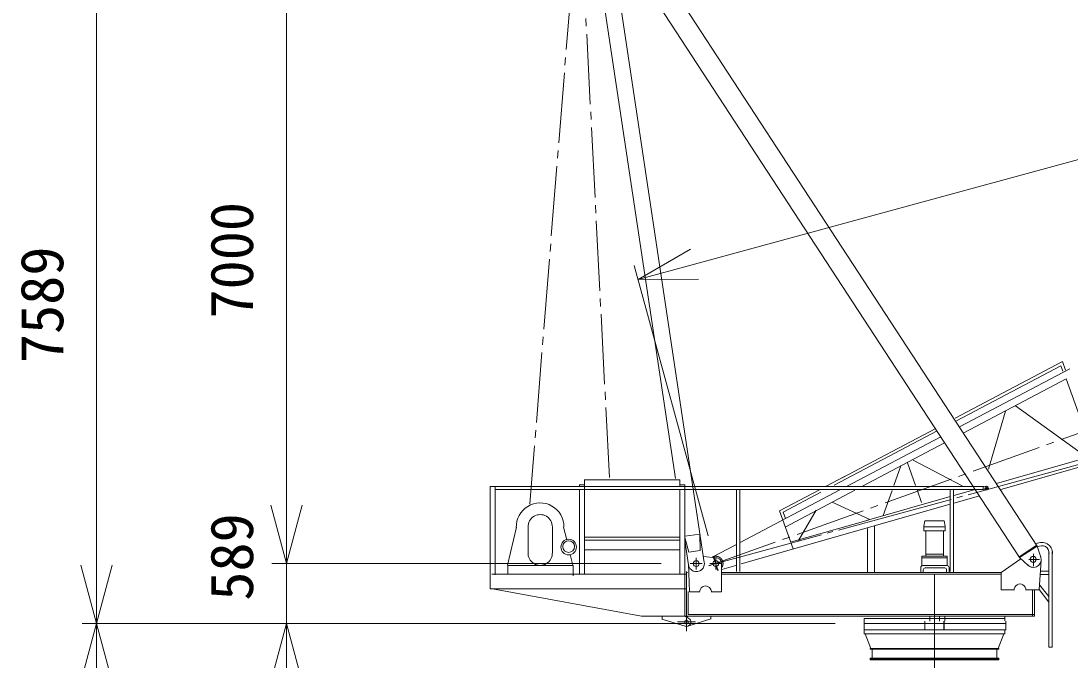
# Model space of a CAD drawing. Units: millimetres, scale not verified. Extents: x -26175 to 26208, y -37536 to 40834.
# Drawn here: x -26174 to -15406, y 14088 to 20649 of the extents above; entities that cross this region are included whole.
import ezdxf
from ezdxf.enums import TextEntityAlignment as Align

# ---------------------------------------------------------------- set-up
doc = ezdxf.new("R2010")
doc.units = ezdxf.units.MM
doc.header["$LTSCALE"] = 80
doc.linetypes.add('CHAIN2', pattern=[12, 9, -1, 1, -1])
doc.linetypes.add('USER1', pattern=[17.25, 15, -0.75, 0.75, -0.75])
for name, color, linetype, lineweight in [('0-3_05 寸法', 7, 'Continuous', 18), ('0-4_10 当社外形線', 3, 'Continuous', 18), ('0-5_12 当社中心線', 3, 'CHAIN2', 18), ('0-6_22 躯体・土木、中心線', 1, 'USER1', 18), ('0-7_20 躯体・土木、外形線', 1, 'Continuous', 18)]:
    doc.layers.add(name, color=color, linetype=linetype, lineweight=lineweight)
doc.styles.add('ＭＳ ゴシック', font='')
doc.styles.get('ＭＳ ゴシック').set_extended_font_data('MS Gothic')

msp = doc.modelspace()

# ---------------------------------------------------------------- linework, layer by layer
at = {"layer": '0-3_05 寸法'}
for p, q in [((-19260.82, 18153.16), (6691.89, 25232.96)), ((-25397.9, 21410.29), (-25397.9, 15063.28)), ((-23449.92, 21410.29), (-23449.92, 15678.19)), ((-19121.95, 15364.3), (-19879.14, 18139.96)), ((-19839.67, 17995.25), (-19260.82, 18153.16)), ((-23449.92, 15678.19), (-23449.92, 16278.19)), ((-23449.92, 15078.19), (-23449.92, 15678.19)), ((-23449.92, 15078.19), (-23449.92, 15678.19)), ((-19603.67, 15078.19), (-23599.92, 15078.19)), ((-19603.67, 15078.19), (-23599.92, 15078.19)), ((-23449.92, 15078.19), (-23449.92, 14463.28)), ((-25397.9, 14463.28), (-25397.9, 15063.28)), ((-17818.35, 14463.28), (-25547.9, 14463.28)), ((-17818.35, 14463.28), (-25547.9, 14463.28)), ((-25397.9, 14463.28), (-25397.9, 13863.28)), ((-17818.35, 14463.28), (-23599.92, 14463.28)), ((-17818.35, 14463.28), (-23599.92, 14463.28)), ((-23449.92, 14463.28), (-23449.92, 13863.28)), ((-23449.92, 14463.28), (-23449.92, 13863.28)), ((-16796.38, 14257.27), (-16796.38, 12751.05))]:
    msp.add_line(p, q, dxfattribs=at)
for points in [[(-19218.51, 17998.05), (-19839.67, 17995.25), (-19303.13, 18308.26)], [(-23289.15, 15678.19), (-23449.92, 15078.19), (-23610.69, 15678.19)], [(-23289.15, 15678.19), (-23449.92, 15078.19), (-23610.69, 15678.19)], [(-25237.13, 15063.28), (-25397.9, 14463.28), (-25558.67, 15063.28)], [(-25558.67, 13863.28), (-25397.9, 14463.28), (-25237.13, 13863.28)], [(-23610.69, 13863.28), (-23449.92, 14463.28), (-23289.15, 13863.28)], [(-23610.69, 13863.28), (-23449.92, 14463.28), (-23289.15, 13863.28)]]:
    msp.add_lwpolyline(points, dxfattribs=at)
at = {"layer": '0-4_10 当社外形線'}
for p, q in [((-19879.5, 21593.68), (-15743.16, 15259.02)), ((-20060.61, 21475.42), (-15924.28, 15140.76)), ((-20256.7, 21285.33), (-19456.2, 15951.21)), ((-20093.3, 21309.66), (-19160.07, 15091.09)), ((-20391.35, 15943.43), (-20391.35, 15877.17)), ((-20391.35, 15939.28), (-20391.35, 14969.51)), ((-19411.35, 15939.28), (-20391.35, 15939.28)), ((-19411.35, 15939.28), (-19411.35, 15871.89)), ((-16296.93, 15869.27), (-21358.34, 15869.27)), ((-21358.34, 15869.27), (-21358.34, 14819.27)), ((-21308.35, 15869.27), (-21308.35, 14964.23)), ((-16296.93, 15839.27), (-21308.35, 15839.27)), ((-20444.29, 15888.27), (-20391.52, 15888.27)), ((-20441.35, 15888.27), (-20441.35, 15866.62)), ((-20441.35, 15834.95), (-20441.35, 14969.51)), ((-19415.25, 15888.27), (-19361.35, 15888.27)), ((-19411.35, 15840.23), (-19411.35, 14969.51)), ((-19361.35, 15888.27), (-19361.35, 14536.78)), ((-18830.35, 15833.37), (-18830.35, 14995.94)), ((-18796.35, 15833.37), (-18796.35, 14995.94)), ((-16636.34, 15833.37), (-16636.34, 14995.94)), ((-16602.34, 15833.37), (-16602.34, 14990.61)), ((-16296.93, 15869.35), (-16262.52, 15872.21)), ((-16296.93, 15839.27), (-16296.93, 15869.27)), ((-16296.93, 15839.2), (-16262.52, 15836.33)), ((-16895.18, 15516.28), (-16906.15, 15462.99)), ((-16895.18, 15516.28), (-16697.19, 15516.28)), ((-16697.51, 15516.28), (-16686.54, 15462.99)), ((-16697.19, 15516.28), (-16696.71, 15513.76)), ((-21087.31, 15454.17), (-21179.87, 15063.34)), ((-20967.34, 15459.31), (-20967.34, 15186.76)), ((-20717.35, 15454.17), (-20717.35, 15186.76)), ((-20603.91, 15454.17), (-20572.56, 15321.8)), ((-17484.35, 15439.99), (-17484.35, 14994.81)), ((-17414.35, 15465.13), (-17414.35, 14990.89)), ((-16907.85, 15456.27), (-16686.15, 15456.27)), ((-16906.15, 15416.27), (-16906.15, 15462.99)), ((-16906.15, 15416.27), (-16686.15, 15416.27)), ((-16886.15, 15414.36), (-16886.15, 15156.5)), ((-16706.15, 15414.72), (-16706.15, 15156.5)), ((-16686.15, 15416.55), (-16686.15, 15456.27)), ((-16686.15, 15436.28), (-16686.15, 15416.27)), ((-19409.97, 15349.27), (-20391.52, 15349.27)), ((-19415.25, 15319.28), (-20391.52, 15319.28)), ((-19319.58, 15195.86), (-19361.07, 15346)), ((-19361.01, 15316.88), (-19323.44, 15066.58)), ((-19360.75, 15358.84), (-19206.3, 15382.02)), ((-19201.71, 15213.54), (-19206.42, 15380.23)), ((-19409.97, 15219.27), (-20386.24, 15219.27)), ((-19319.58, 15195.86), (-19201.71, 15213.54)), ((-15929.2, 15148.29), (-15748.09, 15266.56)), ((-15924.28, 15140.76), (-15743.16, 15259.02)), ((-15742.62, 15258.15), (-15706.49, 15144.06)), ((-15622.36, 15202.29), (-15622.36, 14220.27)), ((-15588.36, 15200.64), (-15588.36, 14220.27)), ((-20536.94, 15171.36), (-20511.36, 15063.34)), ((-19313.33, 14790.25), (-19322.95, 15076.19)), ((-19170.71, 15152.01), (-19037.01, 15138.57)), ((-18984.03, 14988.01), (-18983.01, 15078.23)), ((-16926.15, 15156.28), (-16666.14, 15156.28)), ((-16926.15, 15156.28), (-16926.15, 15056.85)), ((-16926.15, 15136.27), (-16666.14, 15136.27)), ((-16887.85, 15176.28), (-16707.81, 15176.28)), ((-16666.14, 15156.28), (-16666.14, 15059.37)), ((-16113.08, 14987.55), (-15911.26, 15127.96)), ((-15924.68, 15140.47), (-15836.42, 15060.58)), ((-15723.2, 14808.27), (-15702.94, 15114.65)), ((-19343.92, 14969.27), (-21342.35, 14969.27)), ((-20507.35, 15059.27), (-21177.34, 15059.27)), ((-21177.34, 15059.27), (-21177.34, 14970.12)), ((-20507.35, 15059.27), (-20507.35, 14952.93)), ((-19343.92, 14988.28), (-19332.87, 14988.28)), ((-19343.92, 14988.28), (-19343.92, 14538.27)), ((-19342.35, 14995.89), (-19342.35, 14536.04)), ((-18984.03, 14988.28), (-16113.87, 14988.28)), ((-18984.03, 14969.27), (-16113.87, 14969.27)), ((-18983.36, 14988.28), (-18983.36, 14788.27)), ((-18830.02, 15046.37), (-18828.72, 15046.18)), ((-16937.36, 15038.27), (-16937.36, 14989.21)), ((-16667.36, 15058.28), (-16917.36, 15058.28)), ((-16912.35, 15013.28), (-16912.35, 14989.21)), ((-16692.36, 15033.27), (-16892.36, 15033.27)), ((-16672.36, 15013.28), (-16672.36, 14989.21)), ((-16647.36, 15038.27), (-16647.36, 14989.21)), ((-16112.36, 14988.28), (-16112.36, 14808.27)), ((-15627.77, 15000.27), (-15708.46, 15000.27)), ((-15623.59, 14739.97), (-15718.51, 14860.78)), ((-15627.77, 14966.27), (-15708.46, 14966.27)), ((-19343.92, 14819.27), (-21358.34, 14819.27)), ((-21335.96, 14819.27), (-19806.07, 14538.27)), ((-19324.92, 14790.46), (-19324.92, 14788.27)), ((-19324.92, 14788.25), (-19324.92, 14557.27)), ((-19313.36, 14788.27), (-19207.27, 14788.27)), ((-19090.03, 14788.27), (-18983.36, 14788.27)), ((-16112.36, 14808.27), (-15980.2, 14808.27)), ((-15863.23, 14808.27), (-15723.2, 14808.27)), ((-15791.36, 14804.83), (-15791.36, 14538.27)), ((-15772.36, 14804.83), (-15772.36, 14538.27)), ((-15621.88, 14682.75), (-15723.19, 14811.71)), ((-19806.07, 14538.27), (-15772.36, 14538.27)), ((-19362.8, 14538.7), (-19323.15, 14519.44)), ((-19325.79, 14538.7), (-19343.98, 14529.17)), ((-16846.34, 14538.64), (-16846.34, 14488.33)), ((-16746.35, 14538.64), (-16746.35, 14488.33)), ((-16690.34, 14538.88), (-16690.34, 14488.33)), ((-16074.35, 14542.06), (-16074.35, 14491.13)), ((-19595.01, 14507.26), (-19355.71, 14435.85)), ((-19593.92, 14536.93), (-19593.92, 14503.72)), ((-19093.19, 14510.42), (-19329.33, 14436.05)), ((-19092.35, 14531.74), (-19092.35, 14508.28)), ((-17518.35, 14513.27), (-17518.35, 14358.27)), ((-17518.35, 14513.27), (-16078.07, 14513.27)), ((-17518.35, 14463.28), (-16064.35, 14463.28)), ((-17316.38, 14513.41), (-16276.38, 14513.41)), ((-16896.35, 14488.28), (-16896.35, 14398.28)), ((-16700.35, 14488.28), (-16700.35, 14398.28)), ((-16700.35, 14488.28), (-16700.35, 14397.79)), ((-16696.35, 14487.21), (-16696.35, 14398.91)), ((-16064.35, 14488.28), (-16064.35, 14398.28)), ((-17518.35, 14398.28), (-16064.35, 14398.28)), ((-17518.35, 14358.27), (-16074.35, 14358.27)), ((-17508.68, 14358.85), (-17449.37, 14208.28)), ((-16689.36, 14399.48), (-16689.36, 14395.19)), ((-16085.14, 14358.68), (-16142.39, 14208.28)), ((-16074.35, 14398.81), (-16074.35, 14358.27)), ((-15622.36, 14220.27), (-15588.36, 14220.27)), ((-17456.35, 14208.28), (-17456.35, 14199.9)), ((-17456.35, 14208.28), (-16136.35, 14208.28)), ((-17456.35, 14107.28), (-17456.35, 14089.27)), ((-17456.35, 14107.28), (-16136.35, 14107.28)), ((-17456.01, 14199.28), (-16136.81, 14199.28)), ((-17436.35, 14199.58), (-17436.35, 14107.28)), ((-16156.35, 14199.78), (-16156.35, 14107.65)), ((-16136.35, 14208.28), (-16136.35, 14198.71)), ((-16136.35, 14107.28), (-16136.35, 14089.27)), ((-17456.35, 14089.27), (-16136.35, 14089.27)), ((-17453.86, 14098.28), (-16137.84, 14098.28))]:
    msp.add_line(p, q, dxfattribs=at)
msp.add_lwpolyline([(-19324.92, 14788.25), (-19324.92, 14557.27), (-15772.36, 14557.27)], dxfattribs=at)
for centre, radius in [((-16261.02, 15854.27), 18), ((-16261.02, 15854.27), 8), ((-20552.49, 15248.47), 80), ((-20552.49, 15253.61), 60), ((-19242.99, 15078.19), 30), ((-19043, 15078.87), 30), ((-15783.87, 15122.31), 30), ((-19342.84, 14478.97), 20)]:
    msp.add_circle(centre, radius, dxfattribs=at)
for centre, radius, start, end in [((-20845.63, 15456.72), 245, 359.41672, 182.13606), ((-20844.77, 15456.72), 125, 358.8546, 181.22808), ((-15695.62, 15187.47), 109, 357.3575, 121.26252), ((-20844.77, 15185.51), 125, 177.05783, 2.9825), ((-20845.63, 15456.72), 245, 239.68362, 241.0063), ((-20845.63, 15456.72), 245, 300.65707, 301.72334), ((-15695.62, 15187.47), 75, 356.09959, 124.0445), ((-19241.59, 15078.13), 82.03, 184.76364, 13.24052), ((-19043, 15078.87), 60, 352.70412, 92.06842), ((-15782.75, 15119.92), 80, 223.6652, 22.58593), ((-16917.36, 15038.27), 20, 90, 180), ((-16892.36, 15013.28), 20, 90, 180), ((-16692.36, 15013.28), 20, 0, 90), ((-16667.36, 15038.27), 20, 0, 90), ((-15919.62, 14809.01), 60, 358.02531, 181.97468), ((-19147.84, 14788.86), 60, 1.50783, 181.50721), ((-19342.84, 14478.97), 45, 240.32998, 72.30522)]:
    msp.add_arc(centre, radius, start, end, dxfattribs=at)
at = {"layer": '0-5_12 当社中心線'}
for p, q in [((-19112.07, 15054.07), (18199.53, 28451)), ((-20442.99, 22030.52), (-20951.4, 15690.75)), ((-20134.61, 15961.37), (-20443.29, 22009.58)), ((-19303.67, 15078.19), (-19182.31, 15078.19)), ((-19242.99, 15138.86), (-19242.99, 15017.51)), ((-19103.68, 15078.87), (-18982.32, 15078.87)), ((-19068.16, 15148.94), (-19017.84, 15008.8)), ((-19043, 15139.55), (-19043, 15018.19)), ((-15829.42, 15120.27), (-15720.99, 15120.27)), ((-15782.35, 15180), (-15782.35, 15053.5)), ((-16796.38, 14969.27), (-16796.38, -18047.58)), ((-19342.84, 14385.94), (-19342.84, 14572)), ((-19435.87, 14478.97), (-19249.81, 14478.97))]:
    msp.add_line(p, q, dxfattribs=at)
msp.add_arc((-19043, 15078.87), 75, 327.80196, 120.38172, dxfattribs=at)
at = {"layer": '0-6_22 躯体・土木、中心線'}
for p, q in [((-19113.81, 15059.56), (8231.84, 22515.33)), ((-19062.58, 15150.69), (-19023.42, 15007.04))]:
    msp.add_line(p, q, dxfattribs=at)
at = {"layer": '0-7_20 躯体・土木、外形線'}
for p, q in [((-15483.73, 17151.96), (-16586.18, 16570.99)), ((-15483.73, 17151.96), (-15452.41, 17064.72)), ((-15500.3, 17109.32), (-16572.2, 16544.46)), ((-15409.52, 17078.03), (-16539.56, 16482.52)), ((-15500.3, 17109.32), (-15480.65, 17054.59)), ((-15446.35, 16973.86), (-16496.95, 16420.21)), ((-15446.35, 16973.86), (-15164.09, 16187.71)), ((-15965.33, 16697.54), (-15231.12, 16167.09)), ((-16244.34, 16047.42), (-16068.99, 16644.84)), ((-16770.71, 16439.84), (-17826.5, 15883.47)), ((-16784.7, 16466.38), (-17746.33, 15959.63)), ((-16738.08, 16377.91), (-17699.71, 15871.17)), ((-16699.94, 16313.24), (-17541.57, 15869.72)), ((-15164.09, 16187.71), (-16161.49, 15902.5)), ((-17213.55, 15880.26), (-17141.21, 16080.54)), ((-17075.87, 16111.71), (-16992.24, 15878.78)), ((-17017.58, 16139.79), (-16513.27, 15877.59)), ((-15071.38, 16136.21), (-16115.21, 15837.73)), ((-17719.99, 15973.51), (-17909.26, 15873.77)), ((-17769.09, 15834.61), (-18790.98, 15296.1)), ((-17978.93, 15837.06), (-18387.46, 15621.77)), ((-17615.6, 15830.71), (-18331.06, 15453.68)), ((-16976.42, 15834.71), (-16929.56, 15704.2)), ((-16389.51, 15837.3), (-16600.08, 15777.08)), ((-16636.73, 15766.61), (-17495.95, 15520.91)), ((-17324.27, 15573.74), (-17231.95, 15829.34)), ((-16345.8, 15771.79), (-16599.8, 15699.16)), ((-18387.46, 15621.77), (-18247.21, 15231.12)), ((-18193.72, 15314.85), (-18010.82, 15627.47)), ((-17845.96, 15708.32), (-17461.69, 15532.11)), ((-16638.02, 15688.23), (-17488.33, 15445.09)), ((-17479.06, 15525.74), (-18266.08, 15300.69)), ((-17473.56, 15449.32), (-18780.41, 15075.62)), ((-18837.83, 15271.41), (-19077.89, 15144.9)), ((-18836.63, 15059.54), (-18981.18, 15018.21))]:
    msp.add_line(p, q, dxfattribs=at)
msp.add_lwpolyline([(-17964.94, 15810.52), (-18350.42, 15607.38), (-18327.17, 15542.61)], dxfattribs=at)

# ---------------------------------------------------------------- texts
at = {"layer": '0-3_05 寸法', "style": 'ＭＳ ゴシック'}
for s, p in [('7000', (-23659.92, 17594.24)), ('7589', (-25607.9, 17136.79)), ('589', (-23659.92, 14697.4))]:
    msp.add_text(s, height=439.9, rotation=90, dxfattribs=at).set_placement(p, align=Align.BOTTOM_LEFT)

doc.saveas('drawing.dxf')
